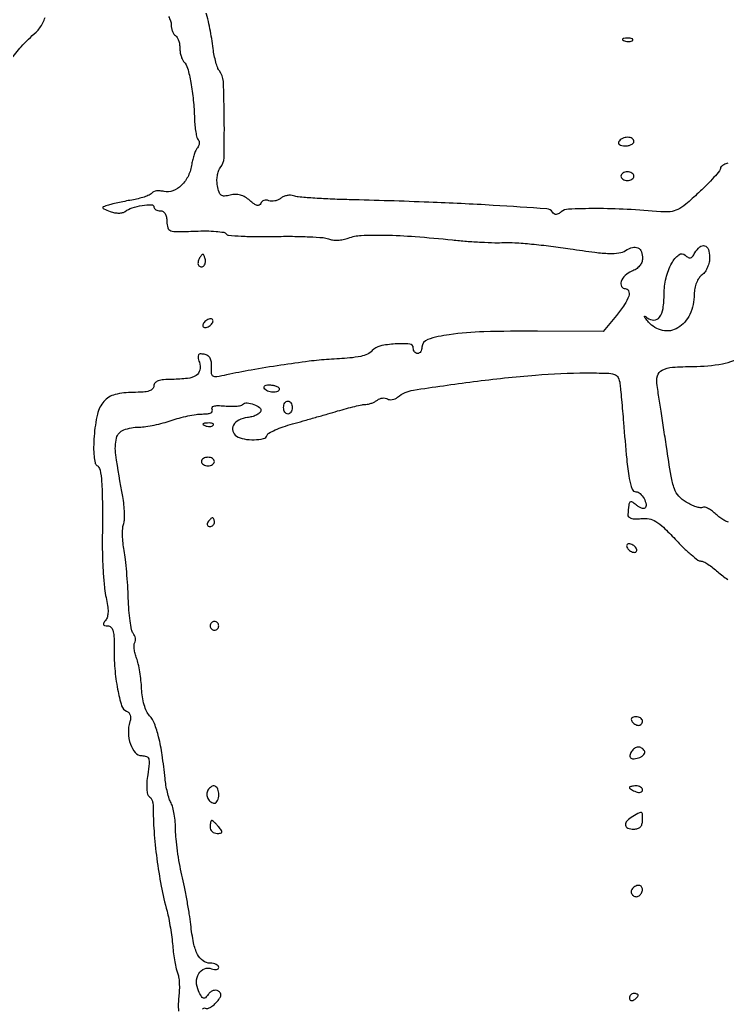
# Model space of a CAD drawing. Extents: x 0 to 4160, y 0 to 3120.
# Drawn here: x 3334 to 3497.6, y 2228.6 to 2457.2 of the extents above; entities that cross this region are included whole.
import ezdxf

# ---------------------------------------------------------------- set-up
doc = ezdxf.new("R2010")
doc.units = 0

msp = doc.modelspace()

# ---------------------------------------------------------------- linework, layer by layer
for points in [[(4159.499279, 606.274193, 0.000001), (4159.667734, 974.478125, 0.000057), (4159.806661, 1380.08378, 0.000034), (4159.883999, 1862.25), (4160, 3120), (3296.563358, 3120), (2433.126717, 3120)], [(757.647081, 3119.740147, 0.000002), (520.492565, 3119.487217, 0.4139)], [(1964.75, 0.149832, 0.000016), (2717.930904, 0.232101, 0.000028), (3351.473438, 0.357111)], [(3331.891623, 2447.886626, -0.039702), (3334.309001, 2450.928843, -0.020886), (3337.75, 2454.3208, 0.050621), (3338.611064, 2455.276823, 0.040281), (3339.339063, 2456.460196, 0.04162), (3339.837434, 2457.680239, 0.0763)], [(3368.381259, 2457.939814, -0.039541), (3368.850331, 2456.889451, -0.085449), (3369, 2456.020062, 0.047791), (3369.074093, 2455.246654, 0.046719), (3369.29375, 2454.495207, 0.050591), (3369.616511, 2453.873505, 0.109755), (3370, 2453.5, -0.123387), (3370.384107, 2453.105214, -0.047457), (3370.70625, 2452.405225, -0.0433), (3370.926061, 2451.544102, -0.040867), (3371, 2450.640983, 0.038119), (3371.070887, 2449.712528, 0.034797), (3371.282241, 2448.776048, 0.036602), (3371.591722, 2447.965439, 0.087099), (3371.96082, 2447.43918, -0.132312), (3372.790684, 2445.997503, -0.018981), (3373.544351, 2442.646872, -0.020909), (3374.120846, 2438.599406, -0.018319), (3374.390013, 2434.334966, 0.015982), (3374.486377, 2432.685733, 0.020358), (3374.685455, 2431.175167, 0.01876), (3374.946061, 2429.94804, 0.135195), (3375.241324, 2429.426975, -0.131753), (3375.453579, 2429.058235, -0.090191), (3375.492586, 2428.574163, -0.079241), (3375.354385, 2428.049668, -0.069344), (3375.055676, 2427.567086, 0.067574), (3374.674488, 2426.956074, 0.023928), (3374.296069, 2425.994686, 0.023239), (3373.976408, 2424.885861, 0.025276), (3373.771484, 2423.782695, -0.079379), (3372.969907, 2421.111691, -0.085647), (3371.38916, 2418.901476, -0.0995), (3369.383971, 2417.585683, -0.158373), (3367.355037, 2417.447027, 0.040618), (3366.460127, 2417.595778, 0.050432), (3365.616725, 2417.581221, 0.058936), (3364.941759, 2417.419067, 0.167469), (3364.572331, 2417.117033, -0.14564), (3364.140339, 2416.732008, -0.023045), (3363.078916, 2416.292416, -0.023912), (3361.741429, 2415.880513, -0.018877), (3360.261045, 2415.560045, 0.005295), (3358.675652, 2415.26167, 0.004613), (3357.022131, 2414.916417, 0.004643), (3355.532251, 2414.576435, 0.01366), (3354.516423, 2414.30516, 0.011097), (3353.302495, 2413.915677, 0.391232), (3353.173331, 2413.674847, 0.239034), (3353.401171, 2413.416551, 0.006097), (3354.89533, 2412.843016, 0.041658), (3355.905287, 2412.562366, 0.047506), (3356.903965, 2412.469384, 0.053282), (3357.771522, 2412.563944, 0.113272), (3358.378907, 2412.850343, -0.091532), (3359.943886, 2413.672341, -0.037408), (3362.293561, 2414.213345, -0.034601), (3364.461975, 2414.392312, -0.418077), (3365, 2413.861328, 0.169832), (3365.114935, 2413.53271, 0.094439), (3365.440625, 2413.253015, 0.075034), (3365.926207, 2413.063859, 0.055475), (3366.5, 2413, -0.140276), (3367.119015, 2412.822848, -0.118165), (3367.599173, 2412.335619, -0.088324), (3367.901058, 2411.549507, -0.047653), (3368, 2410.513711, 0.076168), (3368.220422, 2409.075164, 0.239937), (3368.883392, 2408.398339, 0.086036), (3370.339848, 2408.173571, 0.00576), (3374.572566, 2408.300806, -0.012768), (3377.130244, 2408.341822, -0.018815), (3379.373813, 2408.236012, -0.014426), (3381.177946, 2408.030173, -0.222247), (3381.687677, 2407.696332, 0.23794), (3382.246981, 2407.353397, 0.006472), (3385.194849, 2407.147023, 0.012073), (3388.749918, 2407.030356, 0.00782), (3392.865112, 2407.059081, -0.007424), (3397.07658, 2407.091815, -0.00965), (3400.933382, 2406.990067, -0.007614), (3404.141087, 2406.794469, -0.082401), (3405.397464, 2406.486267, 0.0741), (3406.320418, 2406.243645, 0.037917), (3407.519851, 2406.20365, 0.036424), (3408.796258, 2406.351449, 0.043234), (3409.96397, 2406.680298, -0.079083), (3412.944073, 2407.293978, -0.015742), (3418.398747, 2407.369087, -0.014415), (3425.448887, 2407.04073, -0.007902), (3434.06007, 2406.253448, 0.007695), (3437.279971, 2405.957725, 0.006445), (3440.703598, 2405.740701, 0.006512), (3443.838378, 2405.623431, 0.017704), (3446.06007, 2405.64795, -0.028125), (3448.457203, 2405.62447, -0.007012), (3452.365065, 2405.310963, -0.007144), (3456.832831, 2404.82491, -0.007124), (3461.289087, 2404.211008, 0.005457), (3466.997714, 2403.405171, 0.024651), (3470.351659, 2403.136184, 0.043399), (3472.553131, 2403.259612, 0.104249), (3474.079764, 2403.81774, -0.069707), (3475.700374, 2404.539631, -0.184938), (3476.942782, 2404.432679, -0.200367), (3477.731035, 2403.540593, -0.082231), (3478, 2401.916232, -0.101338), (3477.82343, 2401.053988, -0.076329), (3477.311169, 2400.230229, -0.068434), (3476.512596, 2399.5221, -0.056426), (3475.5, 2399, 0.099291), (3474.006197, 2398.060847, 0.113695), (3473.076258, 2396.657399, 0.211073), (3473.141176, 2395.525067, 0.281471), (3474, 2395, -0.307281), (3474.783936, 2394.467989, -0.17561), (3474.820463, 2393.275764, -0.069331), (3473.855441, 2391.305689, -0.023866), (3471.951805, 2388.757698), (3468.90361, 2385.059709), (3453.701805, 2385.142352, 0.008105), (3441.311142, 2385.00886, 0.027774), (3433.288943, 2384.345398, 0.041593), (3428.317607, 2383.227515, 0.32764), (3427, 2381.432612, -0.068054), (3426.925123, 2380.885024, -0.084602), (3426.70625, 2380.42083, -0.099744), (3426.38134, 2380.110427, -0.141874), (3426, 2380, -0.126807), (3425.618633, 2380.098301, -0.100764), (3425.29375, 2380.37495, -0.089723), (3425.075354, 2380.788783, -0.076807), (3425, 2381.276426, 0.39136), (3424.159356, 2382.185932, 0.035893), (3420.800682, 2382.209098, 0.037072), (3417.279382, 2381.716581, 0.162922), (3415.5, 2380.659419, -0.106222), (3414.424003, 2379.845782, -0.058772), (3412.8526, 2379.327859, -0.029788), (3410.299372, 2378.964375, -0.00534), (3405.5, 2378.622203, 0.016498), (3400.899835, 2378.190883, 0.005814), (3394.336362, 2377.278595, 0.005936), (3387.500476, 2376.164122, 0.010158), (3381.829042, 2375.051031, -0.01149), (3379.523718, 2374.604955, -0.161389), (3378.701058, 2374.730855, -0.264525), (3378.327852, 2375.298369, -0.032652), (3378.329042, 2376.837205, 0.045807), (3378.298677, 2378.027902, 0.099643), (3378.016089, 2378.89315, 0.122483), (3377.468915, 2379.471089, 0.091618), (3376.653438, 2379.802732, 0.046245), (3375.723689, 2379.90646, 0.264032), (3375.30331, 2379.678113, 0.19285), (3375.205846, 2379.12973, 0.025556), (3375.51045, 2377.967074, -0.124927), (3375.61654, 2376.163807, -0.207381), (3374.771959, 2374.926015, -0.112873), (3372.769518, 2374.221575, -0.027475), (3369.25, 2374.015313, 0.018433), (3367.223176, 2373.933254, 0.066389), (3365.960885, 2373.664326, 0.12683), (3365.261645, 2373.191263, 0.182919), (3365, 2372.5, -0.196734), (3364.711809, 2371.79591, -0.124017), (3363.942498, 2371.327399, -0.060342), (3362.526519, 2371.070173, -0.014792), (3360.154988, 2371, 0.060987), (3356.021319, 2370.493917, 0.151961), (3353.446111, 2368.931786, 0.126802), (3351.934234, 2365.967673, 0.036816), (3351.182828, 2360.850819, 0.014321), (3351.071413, 2358.295156, 0.027235), (3351.152725, 2356.239156, 0.030004), (3351.388553, 2354.71966, 0.203559), (3351.817991, 2354.112488, -0.209565), (3352.55379, 2353.046312, -0.03006), (3352.907694, 2350.356438, -0.016782), (3353.079566, 2345.732611, -0.002556), (3353.065545, 2336.5, 0.009502), (3353.111779, 2332.763445, 0.009113), (3353.299652, 2328.9788, 0.00908), (3353.586776, 2325.647773, 0.032183), (3353.946295, 2323.534213, -0.021283), (3354.29957, 2321.699994, -0.042924), (3354.390609, 2320.231533, -0.056626), (3354.233797, 2319.09416, -0.1111), (3353.820912, 2318.284213, 0.035317), (3353.371946, 2317.658139, 0.232572), (3353.336596, 2317.285162, 0.264363), (3353.607075, 2317.061301, 0.043646), (3354.307998, 2317, -0.181569), (3355.044137, 2316.723567, -0.138079), (3355.518787, 2315.995808, -0.064896), (3355.7593, 2314.626658, -0.014508), (3355.79559, 2312.25, 0.023033), (3355.961479, 2307.117916, 0.027882), (3356.605592, 2302.344291, 0.025069), (3357.543417, 2298.51197, 0.232631), (3358.66943, 2297.29661, -0.113875), (3359.194038, 2296.942934, -0.110184), (3359.518322, 2296.391191, -0.093738), (3359.608037, 2295.676919, -0.061414), (3359.455281, 2294.859104, 0.084054), (3359.094316, 2292.290553, 0.076928), (3359.57725, 2289.661259, 0.092074), (3360.702141, 2287.691272, 0.220559), (3362.192999, 2287, -0.082729), (3363.277394, 2286.819341, -0.239154), (3363.792699, 2286.289129, -0.102475), (3363.900035, 2285.19076, -0.010507), (3363.565567, 2282.588668, 0.020328), (3363.369916, 2280.787477, 0.032955), (3363.367356, 2279.247867, 0.036876), (3363.529884, 2278.077104, 0.204158), (3363.888392, 2277.568978, -0.10434), (3364.264366, 2277.210555, -0.05237), (3364.578491, 2276.631046, -0.048754), (3364.789028, 2275.937304, -0.051856), (3364.855394, 2275.23031, 0.020225), (3365.029802, 2269.499248, 0.014966), (3365.667964, 2263.189522, 0.014821), (3366.694423, 2256.843794, 0.018245), (3368.041105, 2251, -0.016865), (3368.428784, 2249.338671, -0.008334), (3368.814304, 2247.20625, -0.008261), (3369.141154, 2244.978342, -0.011956), (3369.350118, 2243, 0.011947), (3369.545655, 2241.148476, 0.011909), (3369.829578, 2239.306394, 0.011822), (3370.153705, 2237.710604, 0.045045), (3370.467286, 2236.74517, -0.066233), (3370.725646, 2235.818187, -0.021772), (3370.861671, 2234.405678, -0.021255), (3370.877593, 2232.807767, -0.022525), (3370.756121, 2231.24517, 0.025521), (3370.64125, 2229.643405, 0.020923), (3370.677765, 2227.927618, 0.021417)], [(3497.696935, 2424.037211, 0.04469), (3496.807813, 2423.650343, 0.053046), (3496.186066, 2423.219743, 0.218136), (3496, 2422.813547, -0.174187), (3495.794541, 2422.241674, -0.009296), (3494.518119, 2420.751884, -0.013669), (3492.88807, 2419.017318, -0.00946), (3490.955297, 2417.142437, -0.012465), (3488.012462, 2414.528147, -0.059619), (3486.139657, 2413.294926, -0.089393), (3484.40997, 2412.788336, -0.049653), (3482.205297, 2412.772078, 0.010541), (3474.424521, 2413.323638, 0.012889), (3467.132918, 2413.498023, 0.008052), (3460.901386, 2413.386044, 0.166152), (3459.173785, 2412.729124, -0.044895), (3458.529874, 2412.285825, -0.123902), (3458.002513, 2412.141773, -0.162689), (3457.559196, 2412.280097, -0.095213), (3457.173785, 2412.688911, 0.238492), (3455.898535, 2413.44723, 0.001822), (3443.492037, 2414.249688, 0.005884), (3428.619798, 2414.981681, 0.003123), (3410.181474, 2415.556504, -0.004573), (3405.732391, 2415.708126, -0.006256), (3401.730037, 2415.931391, -0.00421), (3398.385937, 2416.188251, -0.070448), (3397.304725, 2416.43656, 0.080679), (3396.607878, 2416.581738, 0.056161), (3395.804579, 2416.527178, 0.055484), (3395.022012, 2416.292905, 0.072878), (3394.385987, 2415.905377, -0.068224), (3393.758078, 2415.514775, -0.054768), (3392.999734, 2415.271167, -0.056284), (3392.231932, 2415.202691, -0.085937), (3391.577343, 2415.331947, 0.080493), (3390.992601, 2415.453995, 0.093907), (3390.431666, 2415.373724, 0.104045), (3389.98201, 2415.106171, 0.122997), (3389.710707, 2414.693823, -0.184512), (3389.380776, 2414.303776, -0.193605), (3388.882781, 2414.243069, -0.091333), (3388.165889, 2414.583494, -0.025072), (3387.186394, 2415.368521, 0.048794), (3386.111384, 2416.149456, 0.064988), (3385.000963, 2416.620177, 0.06816), (3383.849946, 2416.776571, 0.061287), (3382.65501, 2416.628261, -0.042704), (3381.33855, 2416.41507, -0.176969), (3380.575904, 2416.630346, -0.157975), (3380.08092, 2417.306374, -0.032256), (3379.703374, 2418.75974, -0.044935), (3379.587931, 2419.911981, -0.040563), (3379.67299, 2421.107426, -0.042909), (3379.930591, 2422.169829, -0.092134), (3380.338658, 2422.903839, 0.168927), (3381.224331, 2425.282409, 0.00768), (3381.28076, 2434.104837, 0.007907), (3381.062671, 2442.90466, 0.160766), (3380.137293, 2445.367638, -0.083261), (3379.751609, 2446.053825, -0.018447), (3379.340226, 2447.342369, -0.018682), (3378.971091, 2448.885613, -0.017043), (3378.705025, 2450.5, 0.016605), (3377.948942, 2455.112771, 0.017432), (3376.898043, 2459.590269, 0.009629)], [(3497.923003, 2341, -0.115871), (3497.40168, 2341.122457, -0.02532), (3496.592367, 2341.577342, -0.025081), (3495.688266, 2342.213063, -0.021762), (3494.806743, 2342.96542, 0.031261), (3493.936984, 2343.679648, 0.042804), (3493.068156, 2344.199817, 0.049551), (3492.318087, 2344.477775, 0.205169), (3491.850609, 2344.407671, -0.183947), (3491.343861, 2344.310346, -0.033498), (3490.398688, 2344.5427, -0.032117), (3489.271878, 2344.982648, -0.024284), (3488.096606, 2345.602005, -0.075655), (3486.400178, 2346.986756, -0.098608), (3485.374436, 2348.703371, -0.043714), (3484.616613, 2351.614648, -0.004846), (3483.536815, 2358.409753, 0.000513), (3482.865542, 2362.883866, 0.000588), (3482.214932, 2367.15612, 0.000529), (3481.655051, 2370.778204, 0.003384), (3481.357031, 2372.611081, -0.107298), (3481.457061, 2374.792527, -0.210518), (3482.521753, 2376.123843, -0.102692), (3484.923057, 2376.805461, -0.017174), (3489.735649, 2376.986345, 0.046366), (3496.4612, 2377.633239, 0.085526), (3501.589938, 2379.558982, 0.198208)], [(3376.254491, 2228.355914, -0.165633), (3376.53903, 2228.608244, -0.242272), (3376.866353, 2228.582598, 0.199468), (3377.318998, 2228.509641, 0.062069), (3377.977235, 2228.755857, 0.051025), (3378.717558, 2229.24501, 0.037365), (3379.431496, 2229.924304, 0.02725), (3380.203306, 2230.876631, 0.111787), (3380.493598, 2231.55576, 0.191273), (3380.387221, 2232.089605, 0.111092), (3379.913439, 2232.553498, 0.124037), (3379.355529, 2232.730221, 0.096484), (3378.722432, 2232.645889, 0.084741), (3378.098126, 2232.309777, 0.069228), (3377.569577, 2231.764265, -0.041768), (3376.908551, 2231.002727, -0.287464), (3376.44566, 2230.902798, -0.180234), (3375.998119, 2231.282716, -0.017343), (3375.333281, 2232.573529, -0.109277), (3374.857282, 2234.67017, -0.135508), (3375.377141, 2236.59474, -0.170702), (3376.688557, 2237.698112, -0.183964), (3378.355392, 2237.693865, 0.05053), (3378.985409, 2237.522596, 0.091977), (3379.516897, 2237.532685, 0.141439), (3379.865301, 2237.715591, 0.204363), (3380, 2238.031385, 0.193304), (3379.851425, 2238.401329, 0.087468), (3379.422835, 2238.715469, 0.067313), (3378.78717, 2238.92866, 0.047328), (3378.035184, 2239, -0.157574), (3376.359967, 2239.541384, -0.120194), (3375.101332, 2241.016427, -0.068206), (3374.185992, 2243.68043, -0.020232), (3373.522406, 2247.946886, 0.010467), (3373.186576, 2250.423588, 0.005424), (3372.668942, 2253.502673, 0.00539), (3372.068395, 2256.656181, 0.008159), (3371.471669, 2259.385051, -0.013139), (3370.918304, 2262.042144, -0.010069), (3370.448839, 2264.971483, -0.010202), (3370.120493, 2267.732362, -0.02364), (3370.014781, 2269.815741, 0.020909), (3369.933615, 2271.608782, 0.019628), (3369.702704, 2273.427349, 0.020036), (3369.370014, 2275.022511, 0.061506), (3368.973149, 2276.050172, -0.04575), (3368.55265, 2277.044853, -0.016898), (3368.139294, 2278.511382, -0.016583), (3367.793414, 2280.152033, -0.01918), (3367.576455, 2281.73443, 0.011715), (3366.916308, 2287.148544, 0.024297), (3366.098494, 2291.325526, 0.030512), (3365.135492, 2294.406604, 0.096822), (3363.999199, 2296.231234, -0.080937), (3363.321239, 2297.247074, -0.034878), (3362.750179, 2298.776959, -0.032279), (3362.340825, 2300.58219, -0.030171), (3362.155328, 2302.466442, 0.017399), (3362.01777, 2304.357826, 0.014115), (3361.742802, 2306.372806, 0.014351), (3361.383196, 2308.217243, 0.035532), (3360.986612, 2309.535213, -0.029187), (3360.64719, 2310.613486, -0.033415), (3360.453978, 2311.676468, -0.035543), (3360.415892, 2312.584022, -0.131871), (3360.578936, 2313.127721, 0.112365), (3360.735261, 2313.584432, 0.067456), (3360.71873, 2314.159962, 0.062212), (3360.540882, 2314.761012, 0.063936), (3360.221764, 2315.293805, -0.118737), (3359.839654, 2316.124828, -0.013599), (3359.493767, 2318.171528, -0.015797), (3359.221582, 2320.667325, -0.012256), (3359.078101, 2323.396502, 0.008186), (3358.947311, 2326.34123, 0.006681), (3358.713712, 2329.487089, 0.006758), (3358.420829, 2332.377126, 0.017546), (3358.108997, 2334.445965, -0.020699), (3357.85993, 2336.172129, -0.020296), (3357.752345, 2337.924341, -0.020672), (3357.784104, 2339.465753, -0.068967), (3357.984365, 2340.455428, 0.072572), (3358.181791, 2341.468423, 0.019365), (3358.196399, 2343.11608, 0.01921), (3358.066824, 2345.010973, 0.018747), (3357.791696, 2346.905964, -0.008713), (3356.193943, 2356.546327, -0.095492), (3356.364188, 2360.449499, -0.24926), (3358.012243, 2362.318872, -0.088926), (3361.624273, 2362.984687, 0.03435), (3363.121117, 2363.095015, 0.015096), (3365.079656, 2363.436127, 0.014858), (3367.143515, 2363.924462, 0.019285), (3369, 2364.5, -0.018518), (3370.842656, 2365.074352, -0.014827), (3372.864243, 2365.559375, -0.015081), (3374.762993, 2365.896384, -0.036391), (3376.184744, 2366, 0.026707), (3377.395886, 2366.064738, 0.085438), (3378.171112, 2366.285364, 0.195712), (3378.492295, 2366.639578, 0.229814), (3378.446665, 2367.086297, -0.27625), (3378.440358, 2367.520671, -0.198162), (3378.834858, 2367.823698, -0.069518), (3379.786959, 2367.943272, -0.018018), (3381.334011, 2367.865994, 0.017166), (3382.741524, 2367.793282, 0.022573), (3384.026994, 2367.829097, 0.02092), (3385.069015, 2367.949277, 0.158492), (3385.504268, 2368.170934, -0.214316), (3386.534168, 2368.562303, -0.07347), (3388.133412, 2368.228505, -0.080957), (3389.458568, 2367.480281, -0.312623), (3389.713773, 2366.622675, -0.156763), (3389.384282, 2366.168633, -0.049016), (3388.651358, 2365.735163, -0.043527), (3387.686476, 2365.383896, -0.036208), (3386.613821, 2365.177879, 0.088563), (3384.66399, 2364.587451, 0.142986), (3383.409753, 2363.407841, 0.207415), (3383.242754, 2362.056679, 0.182039), (3384.104283, 2360.914388, 0.096854), (3385.867803, 2360.227611, 0.050775), (3388.224455, 2360.046271, 0.051064), (3390.348536, 2360.316855, 0.260755), (3391.196455, 2361.089365, -0.190318), (3391.619894, 2361.594249, -0.019023), (3393.059784, 2362.305364, -0.021785), (3394.907999, 2363.037411, -0.015614), (3397.029788, 2363.699192, 0.001231), (3399.48732, 2364.388795, 0.00077), (3402.361875, 2365.20784, 0.000772), (3405.191653, 2366.023571, 0.001406), (3407.5, 2366.699898, -0.006651), (3409.524272, 2367.270005, -0.00764), (3411.471875, 2367.758901, -0.006962), (3413.132592, 2368.124587, -0.043027), (3414, 2368.226377, 0.049659), (3414.662262, 2368.312994, 0.030854), (3415.413695, 2368.538031, 0.030786), (3416.135026, 2368.855168, 0.047849), (3416.706195, 2369.222397, -0.072063), (3417.248604, 2369.53523, -0.064798), (3417.877556, 2369.695728, -0.06811), (3418.494163, 2369.686125, -0.100837), (3419, 2369.5, 0.109528), (3419.510927, 2369.321914, 0.069871), (3420.142539, 2369.33601, 0.065004), (3420.793665, 2369.531487, 0.067915), (3421.362213, 2369.885647, -0.135959), (3425.026076, 2371.532663, -0.006062), (3438.90679, 2373.489871, -0.011207), (3453.280817, 2375.012607, -0.020786), (3465, 2375.5, -0.005456), (3469.777444, 2375.447866, -0.072326), (3471.510697, 2375.157074, -0.200546), (3472.35725, 2374.434625, -0.088702), (3472.787782, 2373, -0.005015), (3472.931668, 2371.629161, -0.001168), (3473.144747, 2369.325, -0.001205), (3473.377402, 2366.671875, -0.001181), (3473.59886, 2364, 0.003573), (3474.341686, 2355.530365, 0.021094), (3474.949074, 2351.118445, 0.038523), (3475.598395, 2348.637677, 0.319718), (3476.493705, 2348, -0.194982), (3477.462674, 2347.607205, -0.075997), (3478.352218, 2346.434221, -0.079269), (3478.823291, 2345.097932, -0.246337), (3478.547705, 2344.214371, -0.229473), (3478.249408, 2344.110775, -0.061281), (3477.747299, 2344.233267, -0.049196), (3477.144353, 2344.531998, -0.033615), (3476.524166, 2344.979944, 0.038653), (3475.557343, 2345.663558, 0.364197), (3475.091835, 2345.588271, 0.150876), (3474.812735, 2344.95036, 0.008276), (3474.6, 2342.75, 0.212117), (3474.779096, 2342.240802, 0.129966), (3475.328833, 2341.89915, 0.072588), (3476.284774, 2341.752069, 0.026849), (3477.64931, 2341.814805, -0.068593), (3479.510051, 2341.745286, -0.092203), (3481.086289, 2341.155221, -0.056861), (3482.846715, 2339.801074, -0.012372), (3485.536152, 2337.064805, 0.011912), (3487.439544, 2335.124694, 0.016579), (3489.239567, 2333.487786, 0.013023), (3490.789884, 2332.237244, 0.164646), (3491.490819, 2332, -0.118522), (3492.128043, 2331.846799, -0.024117), (3493.142825, 2331.265625, -0.024171), (3494.283463, 2330.45704, -0.020606), (3495.405499, 2329.5, 0.0245), (3496.545213, 2328.54311, 0.026941), (3497.738674, 2327.734375, 0.027755)]]:
    msp.add_lwpolyline(points, format="xyb")
for points in [[(3473.8125, 2452.316886, 0.051402), (3474.359369, 2452.160852, 0.05415), (3474.916927, 2452.123424, 0.060344), (3475.402231, 2452.202593, 0.126455), (3475.729167, 2452.395833, 0.296942), (3475.77538, 2452.614691, 0.208169), (3475.592839, 2452.799335, 0.077125), (3475.112848, 2452.910055, 0.028489), (3474.416667, 2452.921053, 0.018894), (3473.670344, 2452.862007, 0.168741), (3473.37858, 2452.720685, 0.470617), (3473.395823, 2452.538436, 0.054073)], [(3472.5, 2429, 0.202618), (3472.441401, 2428.621877, 0.181468), (3472.66835, 2428.29375, 0.104212), (3473.195401, 2428.071541, 0.047867), (3473.940983, 2428, 0.0466), (3474.729059, 2428.073608, 0.066561), (3475.395164, 2428.29375, 0.086673), (3475.844577, 2428.618015, 0.195654), (3476, 2429, 0.142666), (3475.888931, 2429.38134, 0.09965), (3475.576711, 2429.70625, 0.08433), (3475.109818, 2429.925146, 0.067639), (3474.559017, 2430, 0.061875), (3473.961978, 2429.925833, 0.051278), (3473.359775, 2429.70625, 0.053305), (3472.842344, 2429.382836, 0.08825)], [(3473, 2421, 0.148195), (3473.115568, 2420.618646, 0.098894), (3473.440625, 2420.29375, 0.082425), (3473.926543, 2420.074694, 0.064853), (3474.5, 2420, 0.064853), (3475.073457, 2420.074694, 0.082425), (3475.559375, 2420.29375, 0.098894), (3475.884432, 2420.618646, 0.148195), (3476, 2421, 0.148195), (3475.884432, 2421.381354, 0.098894), (3475.559375, 2421.70625, 0.082425), (3475.073457, 2421.925306, 0.064853), (3474.5, 2422, 0.064853), (3473.926543, 2421.925306, 0.082425), (3473.440625, 2421.70625, 0.098894), (3473.115568, 2421.381354, 0.148195)], [(3493.528621, 2402.25, -0.057585), (3493.407975, 2401.101197, -0.046932), (3493.026365, 2399.923968, -0.048688), (3492.457771, 2398.894363, -0.084025), (3491.778621, 2398.193296, 0.087027), (3491.064953, 2397.447759, 0.051734), (3490.488455, 2396.357953, 0.047676), (3490.104374, 2395.061017, 0.045416), (3489.964565, 2393.693296, -0.103102), (3488.93874, 2389.030988, -0.151686), (3486.183002, 2385.908756, -0.191787), (3482.644563, 2385.31003, -0.164821), (3479.384085, 2387.255864, -0.007718), (3478.650625, 2388.143465, -0.093896), (3478.444617, 2388.531635, -0.685892), (3478.546915, 2388.612529, -0.030443), (3479.073794, 2388.25656, 0.165866), (3480.643698, 2387.725307, 0.23979), (3481.923448, 2388.380424, 0.119516), (3482.752042, 2390.401534, 0.03781), (3483, 2393.67583, -0.058357), (3483.442665, 2397.455641, -0.065579), (3484.745629, 2400.87432, -0.104587), (3486.393283, 2402.816556, -0.376195), (3487.886597, 2402.725682, 0.0539), (3488.555115, 2402.193082, 0.201776), (3489.073551, 2402.105787, 0.171015), (3489.555336, 2402.414692, 0.037066), (3490.111969, 2403.25, -0.082019), (3491.236774, 2404.648429, -0.259201), (3492.368763, 2404.904545, -0.246923), (3493.22653, 2404.074635, -0.076985)], [(3375.582949, 2402.134215, 0.052326), (3375.327923, 2401.604943, 0.061761), (3375.20609, 2401.06291, 0.07231), (3375.228156, 2400.59012, 0.149701), (3375.399864, 2400.266802, 0.208213), (3376.031223, 2400.018401, 0.228122), (3376.610436, 2400.323111, 0.143258), (3376.913564, 2401.144952, 0.097944), (3376.787251, 2402.138246, 0.033951), (3376.536207, 2402.749629, 0.286646), (3376.294341, 2402.899578, 0.233206), (3376.012891, 2402.759582, 0.024362)], [(3376.5, 2387, 0.076764), (3376.338175, 2386.617617, 0.154201), (3376.357263, 2386.29375, 0.186277), (3376.550471, 2386.079239, 0.117858), (3376.881966, 2386, 0.085235), (3377.310186, 2386.073533, 0.053414), (3377.769763, 2386.29375, 0.051777), (3378.189439, 2386.617474, 0.064269), (3378.5, 2387, 0.076764), (3378.661825, 2387.382383, 0.154201), (3378.642737, 2387.70625, 0.186277), (3378.449529, 2387.920761, 0.117858), (3378.118034, 2388, 0.085235), (3377.689814, 2387.926467, 0.053414), (3377.230237, 2387.70625, 0.051777), (3376.810561, 2387.382526, 0.064269)], [(3394, 2371.787196, -0.308169), (3393.600783, 2371.200983, -0.105138), (3392.532137, 2371.02243, -0.085627), (3391.306495, 2371.289808, -0.159224), (3390.537404, 2371.939479, -0.216944), (3390.494068, 2372.280754, -0.194874), (3390.721183, 2372.558253, -0.101175), (3391.243215, 2372.71878, -0.042988), (3391.978387, 2372.726675, -0.036752), (3392.752483, 2372.610745, -0.053275), (3393.406151, 2372.387886, -0.06752), (3393.855366, 2372.100042, -0.219973)], [(3397, 2367.5, -0.064853), (3396.925306, 2366.926543, -0.082425), (3396.70625, 2366.440625, -0.098894), (3396.381354, 2366.115568, -0.148195), (3396, 2366, -0.148195), (3395.618646, 2366.115568, -0.098894), (3395.29375, 2366.440625, -0.082425), (3395.074694, 2366.926543, -0.064853), (3395, 2367.5, -0.064853), (3395.074694, 2368.073457, -0.082425), (3395.29375, 2368.559375, -0.098894), (3395.618646, 2368.884432, -0.148195), (3396, 2369, -0.148195), (3396.381354, 2368.884432, -0.098894), (3396.70625, 2368.559375, -0.082425), (3396.925306, 2368.073457, -0.064853)], [(3376.8125, 2363.316886, 0.051402), (3377.359369, 2363.160852, 0.05415), (3377.916927, 2363.123424, 0.060344), (3378.402231, 2363.202593, 0.126455), (3378.729167, 2363.395833, 0.296942), (3378.77538, 2363.614691, 0.208169), (3378.592839, 2363.799335, 0.077125), (3378.112848, 2363.910055, 0.028489), (3377.416667, 2363.921053, 0.018894), (3376.670344, 2363.862007, 0.168741), (3376.37858, 2363.720685, 0.470617), (3376.395823, 2363.538436, 0.054073)], [(3376, 2355, 0.148195), (3376.115568, 2354.618646, 0.098894), (3376.440625, 2354.29375, 0.082425), (3376.926543, 2354.074694, 0.064853), (3377.5, 2354, 0.064853), (3378.073457, 2354.074694, 0.082425), (3378.559375, 2354.29375, 0.098894), (3378.884432, 2354.618646, 0.148195), (3379, 2355, 0.148195), (3378.884432, 2355.381354, 0.098894), (3378.559375, 2355.70625, 0.082425), (3378.073457, 2355.925306, 0.064853), (3377.5, 2356, 0.064853), (3376.926543, 2355.925306, 0.082425), (3376.440625, 2355.70625, 0.098894), (3376.115568, 2355.381354, 0.148195)], [(3377.5, 2341, 0.082592), (3377.343488, 2340.6179, 0.161196), (3377.3746, 2340.29375, 0.182303), (3377.586039, 2340.078288, 0.108972), (3377.940983, 2340, 0.093332), (3378.345238, 2340.076123, 0.09642), (3378.688914, 2340.29375, 0.099167), (3378.918938, 2340.618444, 0.105053), (3379, 2341, 0.042167), (3378.967655, 2341.382849, 0.061769), (3378.870461, 2341.70625, 0.081139), (3378.727648, 2341.92554, 0.210953), (3378.559017, 2342, 0.151918), (3378.34829, 2341.934461, 0.038439), (3378.066025, 2341.70625, 0.035638), (3377.768994, 2341.382774, 0.029505)], [(3474.5, 2335, 0.064269), (3474.810561, 2334.617474, 0.051777), (3475.230237, 2334.29375, 0.053414), (3475.689814, 2334.073533, 0.085235), (3476.118034, 2334, 0.117858), (3476.449529, 2334.079239, 0.186277), (3476.642737, 2334.29375, 0.154201), (3476.661825, 2334.617617, 0.076764), (3476.5, 2335, 0.064269), (3476.189439, 2335.382526, 0.051777), (3475.769763, 2335.70625, 0.053414), (3475.310186, 2335.926467, 0.085235), (3474.881966, 2336, 0.117858), (3474.550471, 2335.920761, 0.186277), (3474.357263, 2335.70625, 0.154201), (3474.338175, 2335.382383, 0.076764)], [(3378, 2317, 0.099038), (3378.076342, 2316.618362, 0.097945), (3378.29375, 2316.29375, 0.097945), (3378.618362, 2316.076342, 0.099038), (3379, 2316, 0.099038), (3379.381638, 2316.076342, 0.097945), (3379.70625, 2316.29375, 0.097945), (3379.923658, 2316.618362, 0.099038), (3380, 2317, 0.099038), (3379.923658, 2317.381638, 0.097945), (3379.70625, 2317.70625, 0.097945), (3379.381638, 2317.923658, 0.099038), (3379, 2318, 0.099038), (3378.618362, 2317.923658, 0.097945), (3378.29375, 2317.70625, 0.097945), (3378.076342, 2317.381638, 0.099038)], [(3475.5, 2295, 0.06081), (3475.806203, 2294.617485, 0.051032), (3476.2129, 2294.29375, 0.053229), (3476.653442, 2294.073302, 0.089642), (3477.059017, 2294, 0.105429), (3477.418051, 2294.076556, 0.099231), (3477.723586, 2294.29375, 0.096318), (3477.928382, 2294.618268, 0.092995), (3478, 2295, 0.153634), (3477.879982, 2295.381379, 0.097988), (3477.542039, 2295.70625, 0.080552), (3477.037096, 2295.925455, 0.062283), (3476.440983, 2296, 0.066118), (3475.889346, 2295.926733, 0.138808), (3475.521475, 2295.70625, 0.191142), (3475.392057, 2295.379648, 0.139169)], [(3475.458881, 2287.933469, 0.090929), (3475.097236, 2287.007154, 0.293297), (3475.331179, 2286.420991, 0.198234), (3476.098343, 2286.242116, 0.051066), (3477.351128, 2286.581246, 0.058024), (3477.936706, 2286.887837, 0.088757), (3478.345007, 2287.287969, 0.118962), (3478.516149, 2287.714419, 0.176398), (3478.435239, 2288.104785, 0.117266), (3477.781683, 2288.756199, 0.153127), (3476.967766, 2288.960907, 0.143063), (3476.141115, 2288.666913, 0.098146)], [(3377.5, 2279, 0.144187), (3377.245197, 2278.069103, 0.115518), (3377.502676, 2277.057547, 0.118376), (3378.174754, 2276.283364, 0.156311), (3379.059017, 2276, 0.200667), (3379.418575, 2276.150357, 0.084925), (3379.723586, 2276.5875, 0.064972), (3379.93082, 2277.23444, 0.045091), (3380, 2278, 0.086441), (3379.77983, 2279.264012, 0.21455), (3379.141919, 2279.925046, 0.248207), (3378.303763, 2279.835804, 0.106542)], [(3475, 2279.606989, 0.222225), (3475.087111, 2279.420671, 0.030693), (3475.440625, 2279.160341, 0.030395), (3475.925442, 2278.887494, 0.02136), (3476.5, 2278.638374, 0.055937), (3477.074366, 2278.488865, 0.100118), (3477.559375, 2278.516384, 0.147206), (3477.877514, 2278.710807, 0.184534), (3478, 2279.031385, 0.152681), (3477.884506, 2279.400789, 0.098158), (3477.559375, 2279.715469, 0.08088), (3477.073532, 2279.92777, 0.062722), (3476.5, 2280, 0.024748), (3475.925176, 2279.971531, 0.039339), (3475.440625, 2279.884553, 0.046727), (3475.096084, 2279.758929, 0.289661)], [(3475.75, 2272.919901, 0.061831), (3474.427311, 2271.912473, 0.224089), (3474.068776, 2270.946733, 0.292314), (3474.607114, 2270.244712, 0.087176), (3476, 2270, 0.072254), (3476.873159, 2270.126841, 0.124864), (3477.5, 2270.5, 0.124864), (3477.873159, 2271.126841, 0.072254), (3478, 2272, 0.011194), (3477.966227, 2273.508335, 0.29241), (3477.742748, 2273.825558, 0.225502), (3477.314695, 2273.801787, 0.007088)], [(3378, 2270.5, 0.107348), (3378.124301, 2269.927707, 0.099536), (3378.476593, 2269.440625, 0.095788), (3379.003059, 2269.114059, 0.091307), (3379.622445, 2269, 0.035496), (3380.434686, 2269.057736, 0.304492), (3380.691858, 2269.28931, 0.217533), (3380.618371, 2269.689039, 0.020633), (3380, 2270.5, 0.013852), (3379.495645, 2271.074554, 0.019119), (3379.00989, 2271.559375, 0.016008), (3378.587584, 2271.925448, 0.172217), (3378.377555, 2272, 0.294983), (3378.231422, 2271.90557, 0.044235), (3378.110907, 2271.559375, 0.037907), (3378.027334, 2271.07485, 0.023761)], [(3475.542705, 2256.069098, 0.195483), (3475.412739, 2255.300347, 0.177971), (3475.849183, 2254.620737, 0.173509), (3476.632003, 2254.375083, 0.18866), (3477.36052, 2254.693853, 0.094258), (3477.860497, 2255.428701, 0.135693), (3477.969472, 2256.203471, 0.182678), (3477.664889, 2256.772622, 0.181466), (3477.059017, 2257, 0.08447), (3476.65652, 2256.931514, 0.05343), (3476.225445, 2256.726548, 0.051896), (3475.832549, 2256.425195, 0.064898)], [(3475, 2230.940983, 0.108972), (3475.078288, 2230.586039, 0.182303), (3475.29375, 2230.3746, 0.161196), (3475.6179, 2230.343488, 0.082592), (3476, 2230.5, 0.029505), (3476.382774, 2230.768994, 0.035638), (3476.70625, 2231.066025, 0.038439), (3476.934461, 2231.34829, 0.151918), (3477, 2231.559017, 0.210953), (3476.92554, 2231.727648, 0.081139), (3476.70625, 2231.870461, 0.061769), (3476.382849, 2231.967655, 0.042167), (3476, 2232, 0.105053), (3475.618444, 2231.918938, 0.099167), (3475.29375, 2231.688914, 0.09642), (3475.076123, 2231.345238, 0.093332)]]:
    msp.add_lwpolyline(points, format="xyb", close=True)

doc.saveas('drawing.dxf')
